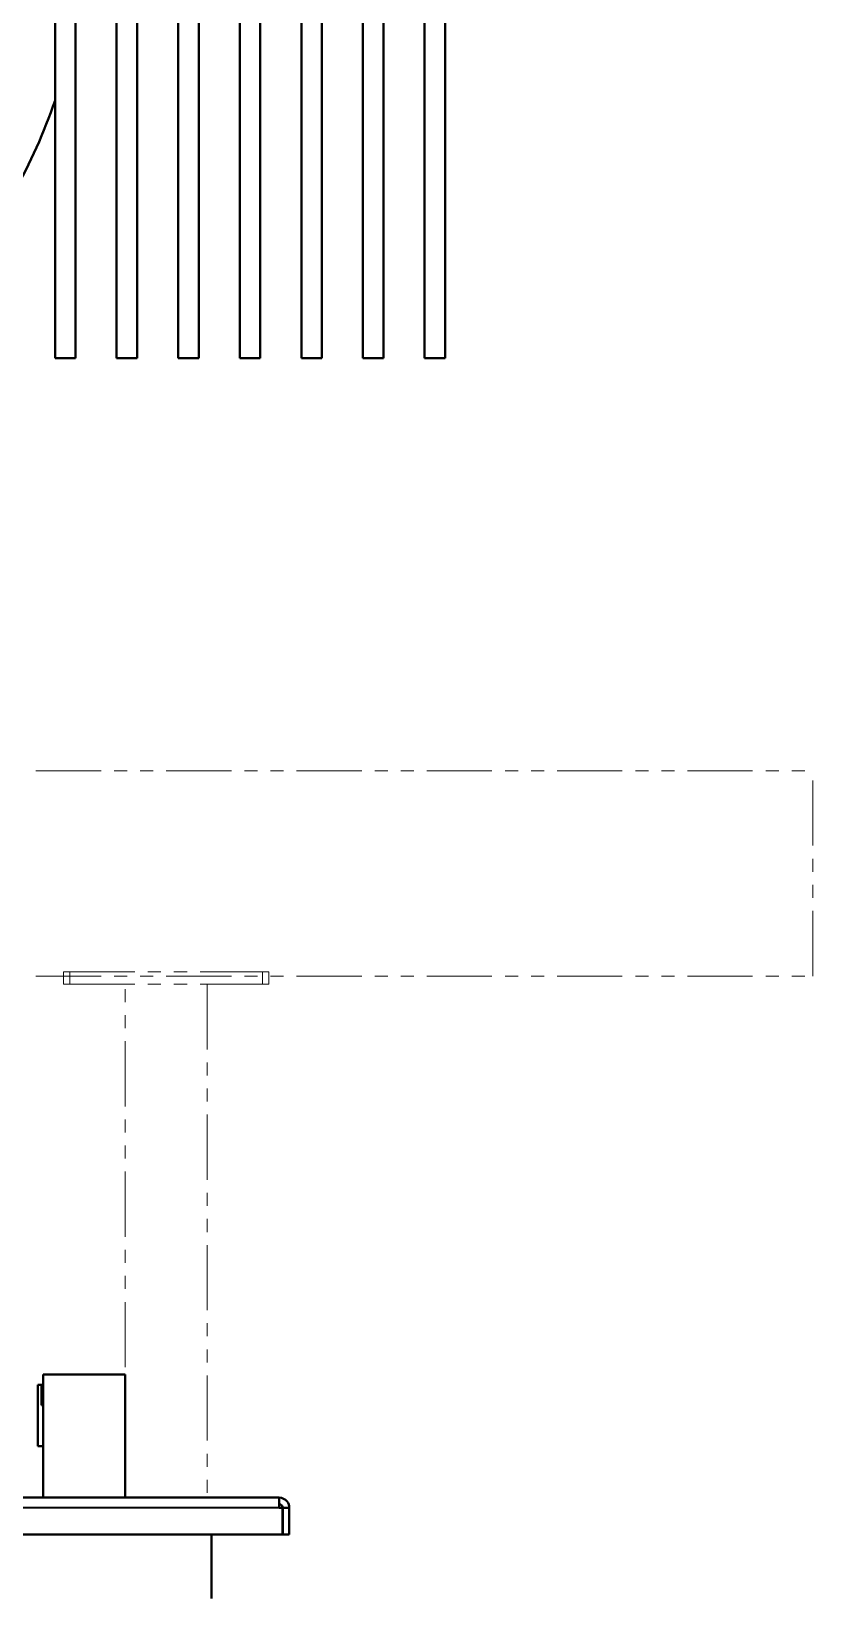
# Model space of a CAD drawing. Header units: millimetres. Extents: x 0 to 5945, y 0 to 4205.
# Drawn here: x 4668 to 5049, y 1943 to 2706 of the extents above; entities that cross this region are included whole.
import ezdxf

# ---------------------------------------------------------------- set-up
doc = ezdxf.new("R2010")
doc.units = ezdxf.units.MM
doc.header["$LTSCALE"] = 5
doc.linetypes.add('PHANTOM', pattern=[63.5, 31.75, -6.35, 6.35, -6.35, 6.35, -6.35])
for name, color, linetype, lineweight in [('가시적인 것(ISO)', 3, 'Continuous', 40), ('가시적인 좁은 것(ISO)', 3, 'Continuous', 35), ('참조(ISO)', 6, 'Continuous', 35)]:
    doc.layers.add(name, color=color, linetype=linetype, lineweight=lineweight)

msp = doc.modelspace()

# ---------------------------------------------------------------- linework, layer by layer
at = {"layer": '가시적인 것(ISO)'}
for p, q in [((4680.0258, 2547.0925), (4680.0258, 3081.3869)), ((4690.0258, 3081.3869), (4690.0258, 2547.0925)), ((4710.0258, 2547.0925), (4710.0258, 3081.3869)), ((4720.0258, 3081.3869), (4720.0258, 2547.0925)), ((4740.0258, 2547.0925), (4740.0258, 3081.3869)), ((4750.0258, 3081.3869), (4750.0258, 2547.0925)), ((4770.0258, 2547.0925), (4770.0258, 3081.3869)), ((4780.0258, 3081.3869), (4780.0258, 2547.0925)), ((4800.0258, 2547.0925), (4800.0258, 3081.3869)), ((4810.0258, 3081.3869), (4810.0258, 2547.0925)), ((4830.0258, 2547.0925), (4830.0258, 3081.3869)), ((4840.0258, 3081.3869), (4840.0258, 2547.0925)), ((4860.0258, 2547.0925), (4860.0258, 3081.3869)), ((4870.0258, 3081.3869), (4870.0258, 2547.0925)), ((4690.0258, 2547.0925), (4680.0258, 2547.0925)), ((4720.0258, 2547.0925), (4710.0258, 2547.0925)), ((4750.0258, 2547.0925), (4740.0258, 2547.0925)), ((4780.0258, 2547.0925), (4770.0258, 2547.0925)), ((4810.0258, 2547.0925), (4800.0258, 2547.0925)), ((4840.0258, 2547.0925), (4830.0258, 2547.0925)), ((4870.0258, 2547.0925), (4860.0258, 2547.0925)), ((4673.4883, 2047.1862), (4671.6704, 2047.1862)), ((4671.6704, 2017.1862), (4671.6704, 2047.1862)), ((4673.4883, 2047.1862), (4674.1704, 2047.1862)), ((4673.4883, 2037.1862), (4673.4883, 2047.1862)), ((4674.1704, 1992.1862), (4674.1704, 2052.1862)), ((4674.1704, 2052.1862), (4714.1704, 2052.1862)), ((4714.1704, 1992.1862), (4714.1704, 2052.1862)), ((4673.4883, 2037.1862), (4674.1704, 2037.1862)), ((4671.6704, 2017.1862), (4674.1704, 2017.1862)), ((4359.1704, 1992.1862), (4789.1704, 1992.1862)), ((4790.8997, 1987.1862), (4789.1704, 1987.1862)), ((4790.8997, 1987.1862), (4790.8997, 1974.1862)), ((4790.9704, 1974.1862), (4790.9704, 1987.1862)), ((4790.9704, 1987.1862), (4794.1704, 1987.1862)), ((4794.1704, 1987.1862), (4794.1704, 1974.1862)), ((4790.8997, 1974.1862), (4357.4411, 1974.1862)), ((4756.1704, 1942.9862), (4756.1704, 1974.1862)), ((4794.1704, 1974.1862), (4790.9704, 1974.1862))]:
    msp.add_line(p, q, dxfattribs=at)
msp.add_arc((4406.2258, 2768.0699), 290, 331.0653873, 340.7585018, dxfattribs=at)
for points, knots in [([(4789.1704, 1992.1862), (4789.1704, 1991.8973), (4789.1704, 1991.4638), (4789.1704, 1990.2814), (4789.1704, 1989.8897), (4789.1704, 1989.4515), (4789.1704, 1988.9862)], [0, 0, 0, 0, 0.575044589, 0.575044589, 0.575044589, 0.76555338, 0.76555338, 0.76555338, 0.76555338]), ([(4789.1704, 1992.1862), (4790.6759, 1992.1862), (4792.1652, 1991.4638), (4793.0972, 1990.2814), (4793.7859, 1989.4077), (4794.1704, 1988.2988), (4794.1704, 1987.1862)], [0, 0, 0, 0, 0.57504459, 0.57504459, 0.57504459, 1, 1, 1, 1]), ([(4790.9704, 1987.1862), (4790.9704, 1987.8859), (4790.5222, 1988.5654), (4789.8791, 1988.8409), (4789.6559, 1988.9365), (4789.4132, 1988.9862), (4789.1704, 1988.9862)], [-1, -1, -1, -1, -0.25762063, -0.25762063, -0.25762063, 0, 0, 0, 0])]:
    msp.add_open_spline(points, degree=3, knots=knots, dxfattribs=at)
msp.add_open_spline([(4789.1704, 1988.9862), (4789.1704, 1988.4137), (4789.1704, 1987.8), (4789.1704, 1987.1862)], degree=3, dxfattribs=at)
at = {"layer": '가시적인 좁은 것(ISO)'}
msp.add_line((4789.1704, 1987.1862), (4359.1704, 1987.1862), dxfattribs=at)
at = {"layer": '참조(ISO)', "color": 6, "linetype": 'PHANTOM', "lineweight": 0, "ltscale": 0.2}
for p, q in [((4099.1704, 2346.1862), (5049.1704, 2346.1862)), ((5049.1704, 2246.1862), (5049.1704, 2346.1862)), ((4099.1704, 2246.1862), (5049.1704, 2246.1862)), ((4684.1704, 2248.1862), (4684.1704, 2242.1862)), ((4687.1704, 2248.1862), (4684.1704, 2248.1862)), ((4687.1704, 2242.1862), (4687.1704, 2248.1862)), ((4687.1704, 2248.1862), (4781.1704, 2248.1862)), ((4784.1704, 2248.1862), (4781.1704, 2248.1862)), ((4781.1704, 2248.1862), (4781.1704, 2242.1862)), ((4784.1704, 2242.1862), (4784.1704, 2248.1862)), ((4684.1704, 2242.1862), (4687.1704, 2242.1862)), ((4687.1704, 2242.1862), (4781.1704, 2242.1862)), ((4714.1704, 1992.1862), (4714.1704, 2242.1862)), ((4754.1704, 2242.1862), (4754.1704, 1992.1862)), ((4781.1704, 2242.1862), (4784.1704, 2242.1862))]:
    msp.add_line(p, q, dxfattribs=at)

doc.saveas('drawing.dxf')
